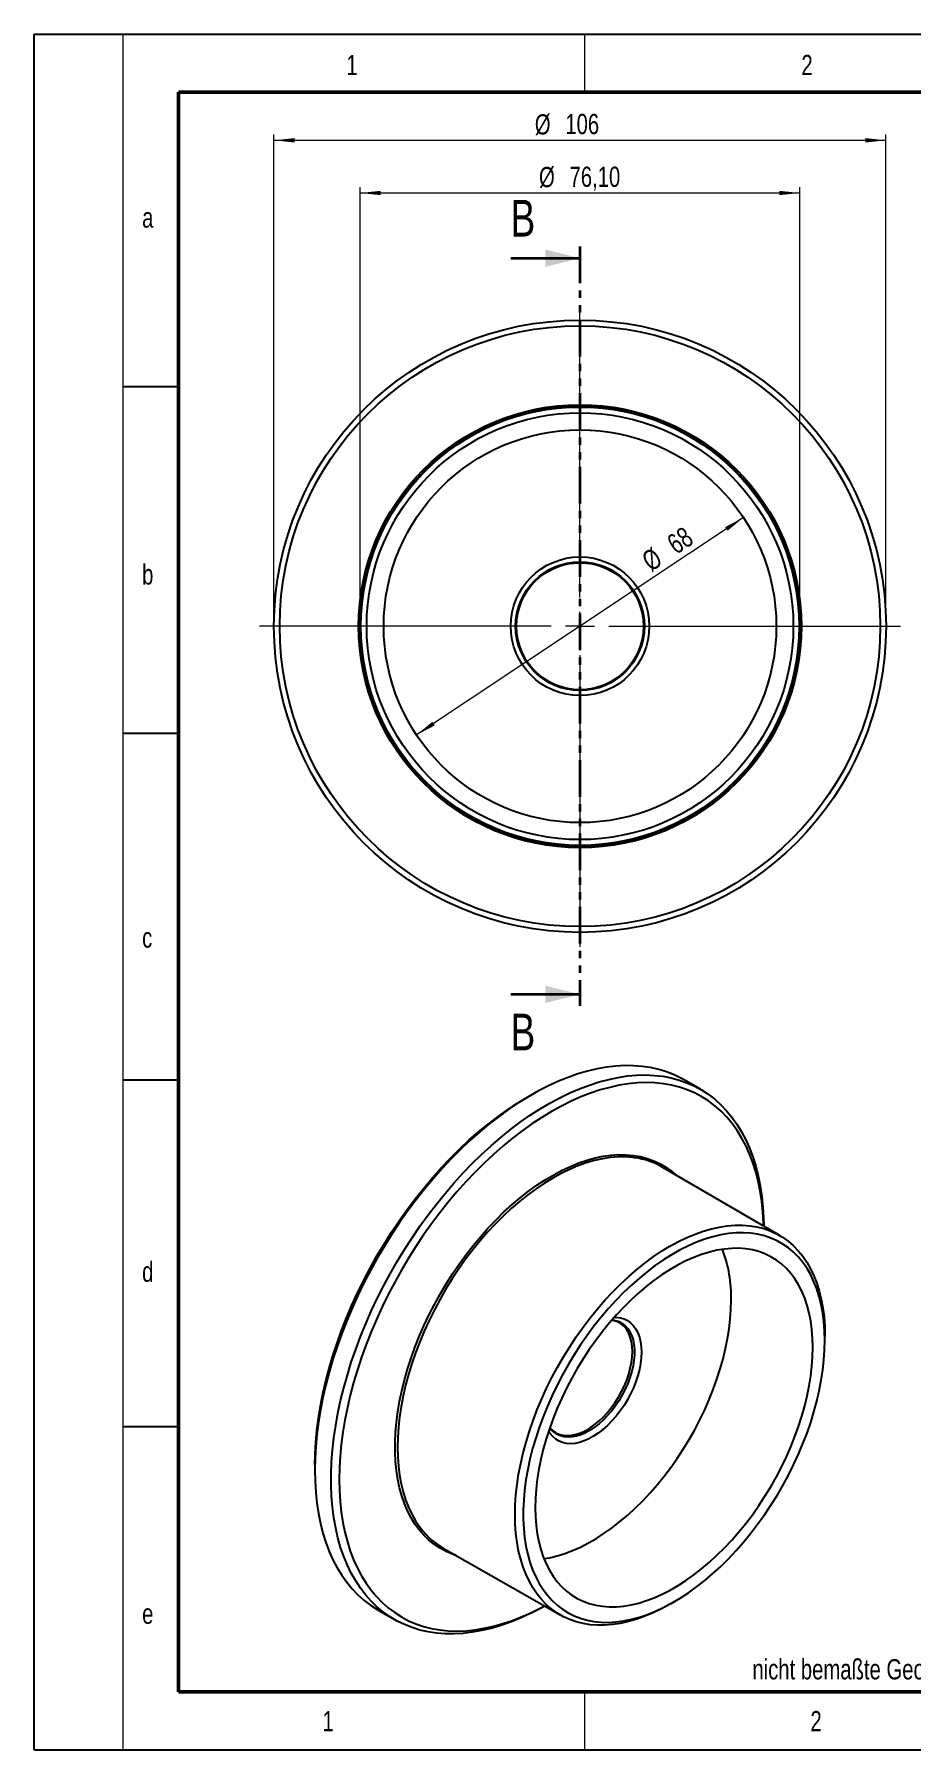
# Model space of a CAD drawing. Header units: millimetres. Extents: x 0 to 420, y 0 to 297.
# Drawn here: x 0 to 152, y 0 to 297 of the extents above; entities that cross this region are included whole.
import ezdxf

# ---------------------------------------------------------------- set-up
doc = ezdxf.new("R2010")
doc.units = ezdxf.units.MM
doc.linetypes.add('PHANTOM', pattern=[12.7, 6.35, -1.27, 1.27, -1.27, 1.27, -1.27])
doc.styles.add('SLDTEXTSTYLE2', font='TXT', dxfattribs={"width": 0.75})
doc.dimstyles.new('SLDDIMSTYLE1', dxfattribs={"dimtxt": 3.5, "dimasz": 3.556, "dimexe": 0, "dimexo": 0.0625, "dimgap": 0.875, "dimtad": 1, "dimrnd": 1e-09, "dimzin": 12, "dimdsep": 46, "dimtxsty": 'SLDTEXTSTYLE2', "dimsah": 1, "dimcen": 0, "dimadec": 0, "dimazin": 3, "dimtfac": 1, "dimtdec": 3, "dimtmove": 0, "dimatfit": 3, "dimfxl": 1, "dimfrac": 2, "dimtolj": 1, "dimtzin": 12, "dimarcsym": 0})
doc.dimstyles.new('SLDDIMSTYLE2', dxfattribs={"dimtxt": 3.5, "dimasz": 3.556, "dimexe": 0, "dimexo": 0.0625, "dimgap": 0.875, "dimtad": 1, "dimrnd": 1e-09, "dimzin": 12, "dimdsep": 46, "dimtxsty": 'SLDTEXTSTYLE2', "dimsah": 1, "dimcen": 0.09, "dimadec": 0, "dimazin": 3, "dimtfac": 1, "dimtdec": 3, "dimtofl": 0, "dimtmove": 0, "dimatfit": 3, "dimfxl": 1, "dimfrac": 2, "dimtolj": 1, "dimtzin": 12, "dimarcsym": 0})

# ---------------------------------------------------------------- blocks, each defined once
blk = doc.blocks.new('_D')
at = {"color": 7, "linetype": 'Continuous', "lineweight": 0}
blk.add_line((122.83, 213.34), (66.2, 175.69), dxfattribs=at)
at = {"color": 7, "linetype": 'Continuous', "lineweight": 18}
for points in [[(122.83, 213.34), (119.66, 211.69), (120.08, 211.06)], [(66.2, 175.69), (69.37, 177.34), (68.95, 177.98)]]:
    blk.add_solid(points, dxfattribs=at)
at = {"color": 7, "linetype": 'Continuous', "lineweight": 18, "char_height": 3.5, "attachment_point": 1, "rotation": 33.6196, "style": 'SLDTEXTSTYLE2'}
for s, insert in [('68', (109.24, 209.76)), ('%%c', (104.87, 206.79))]:
    blk.add_mtext(s, dxfattribs=dict(at, insert=insert))
blk = doc.blocks.new('_D_1')
at = {"color": 7, "linetype": 'Continuous', "lineweight": 0}
for p, q in [((56.46, 195.52), (56.46, 270.52)), ((132.56, 195.52), (132.56, 270.52)), ((56.46, 269.52), (132.56, 269.52))]:
    blk.add_line(p, q, dxfattribs=at)
at = {"color": 7, "linetype": 'Continuous', "lineweight": 18}
for points in [[(56.46, 269.52), (60.02, 269.14), (60.02, 269.9)], [(132.56, 269.52), (129.01, 269.9), (129.01, 269.14)]]:
    blk.add_solid(points, dxfattribs=at)
at = {"color": 7, "linetype": 'Continuous', "lineweight": 18, "char_height": 3.5, "attachment_point": 1, "style": 'SLDTEXTSTYLE2'}
for s, insert in [('%%c', (87.42, 274.03)), ('76,10', (92.7, 274.08))]:
    blk.add_mtext(s, dxfattribs=dict(at, insert=insert))
blk = doc.blocks.new('_D_2')
at = {"color": 7, "linetype": 'Continuous', "lineweight": 0}
for p, q in [((41.51, 195.52), (41.51, 279.64)), ((147.51, 195.52), (147.51, 279.64)), ((41.51, 278.64), (147.51, 278.64))]:
    blk.add_line(p, q, dxfattribs=at)
at = {"color": 7, "linetype": 'Continuous', "lineweight": 18}
for points in [[(41.51, 278.64), (45.07, 278.26), (45.07, 279.02)], [(147.51, 278.64), (143.96, 279.02), (143.96, 278.26)]]:
    blk.add_solid(points, dxfattribs=at)
at = {"color": 7, "linetype": 'Continuous', "lineweight": 18, "char_height": 3.5, "attachment_point": 1, "style": 'SLDTEXTSTYLE2'}
for s, insert in [('%%c', (86.69, 283.15)), ('106', (91.97, 283.21))]:
    blk.add_mtext(s, dxfattribs=dict(at, insert=insert))
blk = doc.blocks.new('SW_CENTERMARKSYMBOL_0')
at = {"color": 0, "linetype": 'Continuous', "lineweight": 18}
for p, q in [((0, 5), (0, 55.5)), ((-5, 0), (-55.5, 0)), ((0, 0), (-2.5, 0)), ((0, 0), (0, 2.5)), ((0, 0), (0, -2.5)), ((0, 0), (2.5, 0)), ((5, 0), (55.5, 0)), ((0, -5), (0, -55.5))]:
    blk.add_line(p, q, dxfattribs=at)

msp = doc.modelspace()

# ---------------------------------------------------------------- linework, layer by layer
at = {"color": 7, "linetype": 'Continuous', "lineweight": 25}
for p, q in [((0.00398, 0.02368), (0.00398, 296.99171)), ((0.00398, 296.99171), (419.97522, 296.99171)), ((15.33844, 235.99171), (25.00398, 235.99171)), ((15.33844, 175.99171), (25.00398, 175.99171)), ((15.33844, 115.99171), (25.00398, 115.99171)), ((115.38339, 114.3476), (112.55497, 115.98042)), ((86.05103, 113.35297), (85.34404, 112.9447)), ((129.11838, 89.03924), (108.87388, 100.84182)), ((101.30972, 73.97605), (101.18943, 74.04252)), ((136.92699, 70.65999), (136.93192, 71.47346)), ((15.33844, 55.99171), (25.00398, 55.99171)), ((90.31061, 54.92297), (90.34092, 54.90567)), ((48.58046, 49.26142), (48.58046, 48.44501)), ((70.82814, 34.93751), (91.17281, 23.30846)), ((59.55927, 24.17924), (62.3877, 22.54642)), ((110.2918, 25.32641), (110.99378, 25.73749)), ((0.00398, 0.02368), (419.97522, 0.02368))]:
    msp.add_line(p, q, dxfattribs=at)
at = {"color": 7, "linetype": 'Continuous', "lineweight": 18}
for p, q in [((15.33844, 296.99171), (15.33844, 0.02368)), ((95.30026, 296.99171), (95.30026, 286.99171)), ((95.30026, 10.02368), (95.30026, 0.02368))]:
    msp.add_line(p, q, dxfattribs=at)
at = {"color": 7, "linetype": 'Continuous', "lineweight": 50}
for p, q in [((25.00398, 10.02368), (25.00398, 286.99171)), ((25.00398, 286.99171), (409.97522, 286.99171)), ((25.00398, 10.02368), (409.97522, 10.02368))]:
    msp.add_line(p, q, dxfattribs=at)
at = {"color": 7, "linetype": 'PHANTOM', "lineweight": 35}
msp.add_line((94.51456, 260.23743), (94.51456, 128.79743), dxfattribs=at)
at = {"color": 7, "linetype": 'Continuous', "lineweight": 35}
for p, q in [((82.51456, 258.23743), (94.51456, 258.23743)), ((82.51456, 130.79743), (94.51456, 130.79743))]:
    msp.add_line(p, q, dxfattribs=at)
at = {"color": 7, "linetype": 'Continuous', "lineweight": 25, "flags": 128}
for points in [[(112.55497, 115.98042), (112.09746, 116.23556), (110.83443, 116.85233), (109.51929, 117.37074), (108.15482, 117.78969), (106.74386, 118.10831), (105.28941, 118.32592), (103.79451, 118.44207), (102.2623, 118.45651), (100.69602, 118.36922), (99.09895, 118.18037), (97.47446, 117.89037), (95.82595, 117.49982), (94.1569, 117.00955), (92.47081, 116.42058), (90.77124, 115.73415), (89.06176, 114.95172), (87.34595, 114.07492), (85.62743, 113.10559), (83.90982, 112.04579), (82.19673, 110.89772), (80.49175, 109.66382), (78.79847, 108.34667), (77.12046, 106.94905), (75.46125, 105.47388), (73.82432, 103.92429), (72.21311, 102.30352), (70.63102, 100.61498), (69.08137, 98.86223), (67.56742, 97.04894), (66.09235, 95.17894), (64.65927, 93.25616), (63.27119, 91.28463), (61.93103, 89.26852), (60.64161, 87.21204), (59.40564, 85.11954), (58.22571, 82.99541), (57.10431, 80.84412), (56.04381, 78.67019), (55.04642, 76.47819), (54.11425, 74.27274), (53.24925, 72.05847), (52.45325, 69.84004), (51.72792, 67.62212), (51.07478, 65.40936), (50.49521, 63.20643), (49.99043, 61.01795), (49.5615, 58.84852), (49.20932, 56.70272), (48.93463, 54.58505), (48.73801, 52.49996), (48.61987, 50.45185), (48.58046, 48.44501)], [(88.39975, 24.89354), (87.59672, 24.45192), (85.88091, 23.57512), (84.17142, 22.79268), (82.47185, 22.10626), (80.78577, 21.51729), (79.11672, 21.02702), (77.46821, 20.63647), (75.84371, 20.34647), (74.24664, 20.15762), (72.68036, 20.07033), (71.14816, 20.08477), (69.65326, 20.20092), (68.1988, 20.41853), (66.78785, 20.73715), (65.42337, 21.1561), (64.10823, 21.67451), (62.8452, 22.29128), (61.63694, 23.00511), (60.48597, 23.81451), (59.39473, 24.71777), (58.36552, 25.713), (57.40048, 26.79809), (56.50166, 27.97078), (55.67094, 29.22859), (54.91008, 30.56887), (54.22066, 31.98881), (53.60415, 33.48542), (53.06183, 35.05556), (52.59485, 36.69593), (52.20419, 38.40306), (51.89067, 40.17338), (51.65495, 42.00315), (51.49753, 43.88854), (51.41874, 45.82558), (51.41874, 47.81019), (51.49753, 49.8382), (51.65495, 51.90534), (51.89067, 54.00727), (52.20419, 56.13957), (52.59485, 58.29775), (53.06183, 60.47727), (53.60415, 62.67356), (54.22066, 64.88199), (54.91008, 67.09791), (55.67094, 69.31667), (56.50166, 71.5336), (57.40048, 73.74405), (58.36552, 75.94335), (59.39473, 78.12688), (60.48597, 80.29006), (61.63694, 82.42834), (62.8452, 84.53721), (64.10823, 86.61224), (65.42337, 88.64907), (66.78785, 90.64342), (68.1988, 92.59108), (69.65326, 94.48797), (71.14816, 96.3301), (72.68036, 98.11359), (74.24664, 99.83468), (75.84371, 101.48977), (77.46821, 103.07537), (79.11672, 104.58815), (80.78577, 106.02492), (82.47185, 107.38267), (84.17142, 108.65853), (85.88091, 109.84982), (87.59672, 110.95405), (89.31523, 111.96888), (91.03284, 112.89219), (92.74594, 113.72202), (94.45092, 114.45665), (96.14419, 115.09451), (97.8222, 115.63427), (99.48142, 116.0748), (101.11835, 116.41517), (102.72955, 116.65465), (104.31165, 116.79276), (105.8613, 116.82919), (107.37525, 116.76388), (108.85031, 116.59695), (110.28339, 116.32877), (111.67147, 115.95989), (113.01163, 115.49109), (114.30106, 114.92335), (115.53703, 114.25787), (116.71696, 113.49606), (117.83835, 112.6395), (118.89886, 111.69001), (119.89625, 110.64957), (120.82842, 109.52038), (121.69342, 108.30482), (122.48942, 107.00543), (123.21475, 105.62496), (123.86789, 104.1663), (124.44746, 102.63252), (124.95224, 101.02684), (125.38117, 99.35266), (125.73335, 97.61347), (126.00804, 95.81295), (126.20466, 93.95488), (126.3228, 92.04316), (126.35898, 90.64797)], [(48.58046, 49.26142), (48.61969, 51.24503), (48.73731, 53.2697), (48.93306, 55.33111), (49.20653, 57.42487), (49.55713, 59.54651), (49.98411, 61.6915), (50.48657, 63.85526), (51.06343, 66.03317), (51.71345, 68.22059), (52.43526, 70.41285), (53.22731, 72.60527), (54.08791, 74.79318), (55.01522, 76.97189), (56.00728, 79.13677), (57.06195, 81.28319), (58.17699, 83.40658), (59.35001, 85.50239), (60.57853, 87.56616), (61.8599, 89.59349), (63.19141, 91.58005), (64.5702, 93.52159), (65.99334, 95.41398), (67.45778, 97.25318), (68.96041, 99.03526), (70.49802, 100.75642), (72.06732, 102.41298), (73.66496, 104.00141), (75.28755, 105.51833), (76.9316, 106.96049), (78.59362, 108.32481), (80.27007, 109.60839), (81.95735, 110.80848), (83.65187, 111.92253), (85.34404, 112.9447)], [(126.3421, 90.65781), (126.32297, 91.20372), (126.20535, 93.09259), (126.0096, 94.928), (125.73613, 96.70602), (125.38554, 98.42287), (124.95855, 100.07487), (124.4561, 101.65851), (123.87924, 103.1704), (123.22921, 104.60732), (122.50741, 105.96619), (121.71536, 107.24414), (120.85476, 108.43841), (119.92744, 109.54647), (118.93539, 110.56595), (117.88072, 111.49467), (116.76568, 112.33066), (115.59265, 113.07213), (114.36414, 113.71749), (113.08276, 114.26537), (111.75126, 114.71461), (110.37247, 115.06423), (108.94933, 115.3135), (107.48488, 115.46188), (105.98225, 115.50906), (104.44465, 115.45494), (102.87535, 115.29963), (101.2777, 115.04346), (99.65512, 114.68698), (98.01106, 114.23095), (96.34904, 113.67634), (94.6726, 113.02435), (92.98532, 112.27635), (91.2908, 111.43394), (89.59265, 110.49893), (87.89451, 109.4733), (86.19999, 108.35926), (84.51271, 107.15916), (82.83627, 105.87559), (81.17424, 104.51126), (79.53019, 103.0691), (77.9076, 101.55219), (76.30996, 99.96376), (74.74066, 98.30719), (73.20305, 96.58604), (71.70042, 94.80396), (70.23598, 92.96476), (68.81284, 91.07237), (67.43405, 89.13083), (66.10254, 87.14427), (64.82117, 85.11694), (63.59265, 83.05317), (62.41963, 80.95735), (61.30459, 78.83397), (60.24992, 76.68755), (59.25787, 74.52267), (58.33055, 72.34395), (57.46995, 70.15605), (56.6779, 67.96363), (55.95609, 65.77137), (55.30607, 63.58395), (54.72921, 61.40603), (54.22675, 59.24227), (53.79977, 57.09728), (53.44917, 54.97565), (53.1757, 52.88189), (52.97995, 50.82047), (52.86233, 48.7958), (52.8231, 46.8122), (52.86233, 44.87389), (52.97995, 42.98502), (53.1757, 41.14961), (53.44917, 39.37159), (53.79977, 37.65475), (54.22675, 36.00274), (54.72921, 34.41911), (55.30607, 32.90722), (55.95609, 31.4703), (56.6779, 30.11142), (57.46995, 28.83348), (58.33055, 27.6392), (59.25787, 26.53115), (60.24992, 25.51167), (61.30459, 24.58294), (62.41963, 23.74695), (63.59265, 23.00549), (64.82117, 22.36012), (66.10254, 21.81224), (67.43405, 21.36301), (68.81284, 21.01338), (70.23598, 20.76411), (71.70042, 20.61573), (73.20305, 20.56855), (74.74066, 20.62267), (76.30996, 20.77799), (77.9076, 21.03416), (79.53019, 21.39063), (81.17424, 21.84666), (82.83627, 22.40127), (84.51271, 23.05327), (86.19999, 23.80127), (87.89451, 24.64367), (88.38279, 24.90324)], [(83.26492, 40.71004), (83.30428, 42.41035), (83.42222, 44.15111), (83.61842, 45.92721), (83.89228, 47.73344), (84.24301, 49.56451), (84.66959, 51.41505), (85.17075, 53.27962), (85.74503, 55.15277), (86.39074, 57.02898), (87.10599, 58.90277), (87.88869, 60.76863), (88.73653, 62.6211), (89.64702, 64.45473), (90.61751, 66.26416), (91.64514, 68.04406), (92.7269, 69.78923), (93.85961, 71.49454), (95.03995, 73.15499), (96.26447, 74.76572), (97.52956, 76.32199), (98.83152, 77.81924), (100.16653, 79.25308), (101.53067, 80.6193), (102.91994, 81.9139), (104.33027, 83.13308), (105.75752, 84.27326), (107.19751, 85.33111), (108.646, 86.3035), (110.09875, 87.18761), (111.55151, 87.98082), (113, 88.68082), (114.43999, 89.28554), (115.86724, 89.79323), (117.27756, 90.20238), (118.66684, 90.5118), (120.03098, 90.72058), (121.36599, 90.82811), (122.66795, 90.83407), (123.93304, 90.73844), (125.15755, 90.54151), (126.3379, 90.24386), (127.47061, 89.84635), (128.55237, 89.35015), (129.58, 88.75672), (130.55048, 88.0678), (131.46098, 87.2854), (132.30882, 86.41183), (133.09152, 85.44965), (133.80677, 84.40167), (134.45248, 83.27098), (135.02676, 82.06089), (135.52792, 80.77494), (135.95449, 79.41691), (136.30523, 77.99079), (136.57909, 76.50075), (136.77529, 74.95117), (136.89323, 73.3466), (136.93259, 71.69173), (136.93192, 71.47346)], [(136.92763, 70.87247), (136.88865, 72.49722), (136.77183, 74.07212), (136.57752, 75.59247), (136.3063, 77.05373), (135.95897, 78.45154), (135.53657, 79.78173), (135.04037, 81.04032), (134.47184, 82.22356), (133.83269, 83.32793), (133.12481, 84.35011), (132.35032, 85.28707), (131.51154, 86.13601), (130.61097, 86.89439), (129.65128, 87.55996), (128.63536, 88.13071), (127.56622, 88.60496), (126.44707, 88.98128), (125.28123, 89.25855), (124.0722, 89.43595), (122.82357, 89.51295), (121.53908, 89.48931), (120.22256, 89.3651), (118.87793, 89.1407), (117.50921, 88.81678), (116.12049, 88.3943), (114.71591, 87.87453), (113.29965, 87.25901), (111.87596, 86.54958), (110.44907, 85.74837), (109.02324, 84.85775), (107.60274, 83.88039), (106.19179, 82.81921), (104.79462, 81.67736), (103.41538, 80.45827), (102.05821, 79.16557), (100.72713, 77.80311), (99.42614, 76.37497), (98.15911, 74.8854), (96.92982, 73.33885), (95.74194, 71.73993), (94.59902, 70.09342), (93.50447, 68.40424), (92.46155, 66.67741), (91.47338, 64.9181), (90.5429, 63.13156), (89.6729, 61.32311), (88.86596, 59.49816), (88.1245, 57.66215), (87.45073, 55.82057), (86.84667, 53.9789), (86.3141, 52.14264), (85.85463, 50.31727), (85.46963, 48.50825), (85.16024, 46.72096), (84.92738, 44.96075), (84.77176, 43.23287), (84.69383, 41.54247), (84.69383, 39.89459), (84.77176, 38.29417), (84.92738, 36.74596), (85.16024, 35.2546), (85.46963, 33.82454), (85.85463, 32.46003), (86.3141, 31.16516), (86.84667, 29.94378), (87.45073, 28.79955), (88.1245, 27.73588), (88.86596, 26.75594), (89.6729, 25.86266), (90.5429, 25.0587), (91.47338, 24.34646), (92.46155, 23.72807), (93.50447, 23.20538), (94.59902, 22.77993), (95.74194, 22.45301), (96.92982, 22.22559), (98.15911, 22.09835), (99.42614, 22.07166), (100.72713, 22.14561), (102.05821, 22.31998), (103.41538, 22.59424), (104.79462, 22.96758), (106.19179, 23.43888), (107.60274, 24.00674), (109.02324, 24.66946), (110.44907, 25.42507), (111.87596, 26.2713), (113.29965, 27.20564), (114.71591, 28.22529), (116.12049, 29.32721), (117.50921, 30.50812), (118.87793, 31.76448), (120.22256, 33.09256), (121.53908, 34.48838), (122.82357, 35.94778), (124.0722, 37.46641), (125.28123, 39.03973), (126.44707, 40.66305), (127.56622, 42.33152), (128.63536, 44.04016), (129.65128, 45.78388), (130.61097, 47.55747), (131.51154, 49.35563), (132.35032, 51.17301), (133.12481, 53.00417), (133.83269, 54.84366), (134.47184, 56.68597), (135.04037, 58.52562), (135.53657, 60.35712), (135.95897, 62.17499), (136.3063, 63.97382), (136.57752, 65.74823), (136.77183, 67.49293), (136.88865, 69.20271), (136.92763, 70.87247)], [(134.84749, 69.67162), (134.80828, 71.23391), (134.69078, 72.74583), (134.49537, 74.20245), (134.22269, 75.59903), (133.87363, 76.931), (133.44933, 78.19402), (132.95117, 79.38397), (132.38078, 80.49697), (131.74001, 81.5294), (131.03096, 82.47787), (130.25594, 83.3393), (129.41748, 84.11089), (128.51831, 84.7901), (127.56137, 85.37473), (126.54978, 85.86287), (125.48683, 86.25293), (124.37599, 86.54363), (123.22089, 86.73403), (122.0253, 86.8235), (120.79311, 86.81176), (119.52835, 86.69884), (118.23513, 86.48511), (116.91768, 86.17127), (115.5803, 85.75834), (114.22734, 85.24767), (112.86322, 84.64092), (111.49239, 83.94008), (110.11932, 83.14742), (108.74849, 82.26554), (107.38438, 81.29731), (106.03142, 80.24589), (104.69403, 79.11471), (103.37658, 77.90746), (102.08337, 76.62807), (100.8186, 75.28072), (99.58641, 73.86981), (98.39082, 72.39993), (97.23572, 70.87588), (96.12489, 69.30264), (95.06194, 67.68533), (94.05034, 66.02922), (93.0934, 64.33973), (92.19423, 62.62236), (91.35577, 60.88271), (90.58075, 59.12646), (89.8717, 57.35933), (89.23094, 55.5871), (88.66054, 53.81553), (88.16238, 52.05042), (87.73808, 50.29751), (87.38902, 48.56253), (87.11634, 46.85112), (86.92094, 45.16889), (86.80344, 43.5213), (86.76423, 41.91375), (86.80344, 40.35146), (86.92094, 38.83954), (87.11634, 37.38292), (87.38902, 35.98634), (87.73808, 34.65437), (88.16238, 33.39135), (88.66054, 32.2014), (89.23094, 31.0884), (89.8717, 30.05597), (90.58075, 29.1075), (91.35577, 28.24607), (92.19423, 27.47448), (93.0934, 26.79527), (94.05034, 26.21064), (95.06194, 25.7225), (96.12489, 25.33244), (97.23572, 25.04174), (98.39082, 24.85134), (99.58641, 24.76187), (100.8186, 24.77361), (102.08337, 24.88653), (103.37658, 25.10026), (104.69403, 25.4141), (106.03142, 25.82703), (107.38438, 26.3377), (108.74849, 26.94445), (110.11932, 27.64529), (111.49239, 28.43795), (112.86322, 29.31983), (114.22734, 30.28806), (115.5803, 31.33948), (116.91768, 32.47066), (118.23513, 33.67791), (119.52835, 34.9573), (120.79311, 36.30465), (122.0253, 37.71556), (123.22089, 39.18544), (124.37599, 40.70949), (125.48683, 42.28273), (126.54978, 43.90004), (127.56137, 45.55615), (128.51831, 47.24564), (129.41748, 48.96301), (130.25594, 50.70266), (131.03096, 52.45891), (131.74001, 54.22604), (132.38078, 55.99827), (132.95117, 57.76984), (133.44933, 59.53495), (133.87363, 61.28786), (134.22269, 63.02285), (134.49537, 64.73425), (134.69078, 66.41648), (134.80828, 68.06407), (134.84749, 69.67162)], [(88.27616, 33.09669), (89.23445, 33.26434), (90.5519, 33.57818), (91.88928, 33.99111), (93.24224, 34.50178), (94.60636, 35.10853), (95.97719, 35.80937), (97.35026, 36.60203), (98.72108, 37.48391), (100.0852, 38.45214), (101.43816, 39.50356), (102.77554, 40.63474), (104.09299, 41.84199), (105.38621, 43.12138), (106.65098, 44.46873), (107.88316, 45.87964), (109.07876, 47.34952), (110.23386, 48.87357), (111.34469, 50.44681), (112.40764, 52.06413), (113.41924, 53.72023), (114.37618, 55.40972), (115.27535, 57.12709), (116.11381, 58.86674), (116.88883, 60.62299), (117.59788, 62.39012), (118.23864, 64.16235), (118.80904, 65.93392), (119.3072, 67.69903), (119.7315, 69.45194), (120.08056, 71.18693), (120.35323, 72.89833), (120.54864, 74.58056), (120.66614, 76.22815), (120.70535, 77.8357)], [(100.48743, 74.91137), (100.78743, 74.9009), (101.48391, 74.8034), (102.13539, 74.60463), (102.73578, 74.30645), (103.27948, 73.91163), (103.76141, 73.42387), (104.17706, 72.84771), (104.52257, 72.18855), (104.79471, 71.45252), (104.99092, 70.64651), (105.10939, 69.77804), (105.149, 68.85522)], [(105.149, 68.85522), (105.10939, 67.88666), (104.99092, 66.88141), (104.79471, 65.84885), (104.52257, 64.79863), (104.17706, 63.74054), (103.76141, 62.68448), (103.27948, 61.64029), (102.73578, 60.61773), (102.13539, 59.62635), (101.48391, 58.6754), (100.78743, 57.77376), (100.05244, 56.92985), (99.28582, 56.15155), (98.49471, 55.44613), (97.68651, 54.82016), (96.86876, 54.2795), (96.04909, 53.8292), (95.23516, 53.47345), (94.43458, 53.21558), (93.6548, 53.05801), (92.90312, 53.00219), (92.18655, 53.04864), (91.51178, 53.19695), (90.88511, 53.44572), (90.3124, 53.79262), (89.79898, 54.23443), (89.34967, 54.76701), (89.08944, 55.16732)], [(48.58046, 48.44501), (48.61987, 46.48367), (48.73801, 44.57196), (48.93463, 42.71389), (49.20932, 40.91337), (49.5615, 39.17418), (49.99043, 37.49999), (50.49521, 35.89432), (51.07478, 34.36054), (51.72792, 32.90188), (52.45325, 31.52141), (53.24925, 30.22202), (54.11425, 29.00645), (55.04642, 27.87727), (56.04381, 26.83683), (57.10431, 25.88734), (58.22571, 25.03078), (59.40564, 24.26896), (59.55927, 24.17924)], [(110.2918, 25.32641), (110.09875, 25.21417), (108.646, 24.42095), (107.19751, 23.72096), (105.75752, 23.11623), (104.33027, 22.60855), (102.91994, 22.19939), (101.53067, 21.88997), (100.16653, 21.68119), (98.83152, 21.57367), (97.52956, 21.56771), (96.26447, 21.66333), (95.03995, 21.86026), (93.85961, 22.15792), (92.7269, 22.55543), (91.64514, 23.05162), (90.61751, 23.64505), (89.64702, 24.33398), (88.73653, 25.11637), (87.88869, 25.98994), (87.10599, 26.95212), (86.39074, 28.0001), (85.74503, 29.13079), (85.17075, 30.34089), (84.66959, 31.62683), (84.24301, 32.98486), (83.89228, 34.41098), (83.61842, 35.90102), (83.42222, 37.4506), (83.30428, 39.05518), (83.26492, 40.71004)]]:
    msp.add_lwpolyline(points, dxfattribs=at)
at = {"color": 8, "linetype": 'Continuous', "lineweight": 25, "flags": 128}
for points in [[(73.01186, 33.68929), (72.44275, 33.8828), (71.34001, 34.34418), (70.28989, 34.90272), (69.29543, 35.55679), (68.35949, 36.30452), (67.48477, 37.14374), (66.6738, 38.07204), (65.9289, 39.08675), (65.25224, 40.18493), (64.64575, 41.36342), (64.11119, 42.61883), (63.6501, 43.94753), (63.26381, 45.34568), (62.95344, 46.80927), (62.71987, 48.33407), (62.56378, 49.91568), (62.48562, 51.54955), (62.48562, 53.23096), (62.56378, 54.95506), (62.71987, 56.71689), (62.95344, 58.51136), (63.26381, 60.3333), (63.6501, 62.17746), (64.11119, 64.03852), (64.64575, 65.91111), (65.25224, 67.78983), (65.9289, 69.66928), (66.6738, 71.54402), (67.48477, 73.40866), (68.35949, 75.25781), (69.29543, 77.08615), (70.28989, 78.88841), (71.34001, 80.65938), (72.44275, 82.39396), (73.59495, 84.08716), (74.79326, 85.73408), (76.03425, 87.32998), (77.31433, 88.87026), (78.62981, 90.35048), (79.9769, 91.76637), (81.35172, 93.11385), (82.75029, 94.38902), (84.1686, 95.58823), (85.60254, 96.708), (87.04799, 97.74511), (88.50077, 98.69657), (89.9567, 99.55963), (91.41158, 100.33181), (92.86122, 101.01089), (94.30144, 101.59489), (95.72807, 102.08215), (97.13702, 102.47125), (98.52422, 102.76107), (99.88566, 102.95078), (101.21743, 103.03983), (102.51567, 103.02796), (103.77666, 102.91521), (104.99675, 102.7019), (106.17243, 102.38865), (107.30031, 101.97636), (108.37713, 101.46621), (109.39978, 100.85969), (110.36533, 100.15854), (111.04686, 99.57497)], [(103.93438, 102.5127), (103.67485, 102.54551), (102.40642, 102.64139), (101.10102, 102.63541), (99.76249, 102.5276), (98.39475, 102.31827), (97.00181, 102.00803), (95.58775, 101.5978), (94.15674, 101.08877), (92.71295, 100.48245), (91.26063, 99.78061), (89.80404, 98.9853), (88.34746, 98.09886), (86.89514, 97.1239), (85.45135, 96.06326), (84.02033, 94.92007), (82.60628, 93.69767), (81.21334, 92.39965), (79.8456, 91.02982), (78.50706, 89.5922), (77.20167, 88.09099), (75.93324, 86.53061), (74.70549, 84.91564), (73.52203, 83.2508), (72.38633, 81.54099), (71.30171, 79.79121), (70.27137, 78.00661), (69.29832, 76.19241), (68.38542, 74.35393), (67.53534, 72.49658), (66.75058, 70.62579), (66.03344, 68.74706), (65.38602, 66.86588), (64.81023, 64.9878), (64.30774, 63.1183), (63.88005, 61.26288), (63.52839, 59.42697), (63.2538, 57.61597), (63.05709, 55.83518), (62.93883, 54.08983), (62.89937, 52.38503), (62.93883, 50.7258), (63.05709, 49.11698), (63.2538, 47.56331), (63.52839, 46.06934), (63.88005, 44.63946), (64.30774, 43.27784), (64.81023, 41.9885), (65.38602, 40.77521), (66.03344, 39.64154), (66.37521, 39.11764)], [(100.08591, 74.45395), (100.66108, 74.35112), (101.2754, 74.14003), (101.83788, 73.83121), (102.34295, 73.42771), (102.78557, 72.93354), (103.16136, 72.35363), (103.46657, 71.69372), (103.69817, 70.96039), (103.85386, 70.16091), (103.9321, 69.30323), (103.9321, 68.39589), (103.85386, 67.44788), (103.69817, 66.46865), (103.46657, 65.46791), (103.16136, 64.45562), (102.78557, 63.44183), (102.34295, 62.43662), (101.83788, 61.44998), (101.2754, 60.49172), (100.66108, 59.57136), (100.00103, 58.69805), (99.30182, 57.88046), (98.57039, 57.12672), (97.81402, 56.44433), (97.04021, 55.84006), (96.25666, 55.31993), (95.47117, 54.88909), (94.69152, 54.55183), (93.92548, 54.31151), (93.18065, 54.17051), (92.46444, 54.13023), (91.78397, 54.19107), (91.14599, 54.35243), (90.55685, 54.61271), (90.02241, 54.96932), (89.54798, 55.41871), (89.28476, 55.74378)], [(90.34092, 54.90567), (90.45126, 54.84583), (91.0491, 54.5983), (91.69579, 54.45186), (92.38471, 54.408), (93.10877, 54.46719), (93.86055, 54.6288), (94.63234, 54.89119), (95.41621, 55.25166), (96.20413, 55.70652), (96.988, 56.25109), (97.75979, 56.87978), (98.51157, 57.58616), (99.23563, 58.36296), (99.92454, 59.20221), (100.57123, 60.09531), (101.16907, 61.03309), (101.71192, 62.00593), (102.19421, 63.00384), (102.61099, 64.01659), (102.95798, 65.03377), (103.23163, 66.04497), (103.42912, 67.03979), (103.54843, 68.00803), (103.58834, 68.93976), (103.54843, 69.82541), (103.42912, 70.65589), (103.23163, 71.4227), (102.95798, 72.11794), (102.61099, 72.7345), (102.19421, 73.26604), (101.71192, 73.70712), (101.30972, 73.97605)]]:
    msp.add_lwpolyline(points, dxfattribs=at)
at = {"color": 7, "linetype": 'Continuous', "lineweight": 25}
for radius in [53, 52, 38.34895, 38.04896, 37.94877, 36.94177, 34, 12, 11.14645, 11]:
    msp.add_circle((94.51456, 194.51743), radius, dxfattribs=at)
for centre, radius, start, end in [((102.22356, 89.31856), 13.30459, 60.0098114, 82.6119702), ((97.34893, 78.36875), 23.3625, 358.6926044, 20.7680562), ((77.62574, 46.64053), 13.53396, 213.7694674, 239.8502142)]:
    msp.add_arc(centre, radius, start, end, dxfattribs=at)
for points, knots in [([(100.05542, 74.39566), (100.19746, 74.37292), (100.53645, 74.31863), (100.91445, 74.19028), (101.13568, 74.06118), (101.19487, 74.02664)], [0, 0, 0, 0, 0.345634714, 0.824930446, 1, 1, 1, 1]), ([(90.34261, 54.9144), (90.30451, 54.93289), (90.09351, 55.03527), (89.76298, 55.31238), (89.46372, 55.58359), (89.33776, 55.76585), (89.3307, 55.77606)], [0, 0, 0, 0, 0.096772224, 0.535792393, 0.973996895, 1, 1, 1, 1])]:
    msp.add_open_spline(points, degree=3, knots=knots, dxfattribs=at)
at = {"color": 7, "linetype": 'Continuous', "lineweight": 35}
for points in [[(94.51456, 258.23743), (88.51456, 259.73743), (88.51456, 256.73743)], [(94.51456, 130.79743), (88.51456, 132.29743), (88.51456, 129.29743)]]:
    msp.add_solid(points, dxfattribs=at)

# ---------------------------------------------------------------- block references
at = {"color": 7, "linetype": 'Continuous', "lineweight": 0}
msp.add_blockref('SW_CENTERMARKSYMBOL_0', (94.51456, 194.51743), dxfattribs=at)

# ---------------------------------------------------------------- texts
at = {"color": 7, "linetype": 'Continuous', "lineweight": 0, "char_height": 3.5, "attachment_point": 1, "style": 'SLDTEXTSTYLE2'}
for s, insert in [('1', (54.04538, 293.43614)), ('2', (132.85921, 293.43614)), ('a', (18.67859, 267.0172)), ('b', (18.67859, 205.23126)), ('c', (18.67859, 142.37389)), ('d', (18.67859, 84.51654)), ('e', (18.67859, 25.30736)), ('nicht bemaßte Geometrien laut 3D-Modell', (124.3736, 15.69259)), ('1', (49.9256, 6.72208)), ('2', (134.42271, 6.72208))]:
    msp.add_mtext(s, dxfattribs=dict(at, insert=insert))
at = {"color": 7, "linetype": 'Continuous', "char_height": 6.35, "attachment_point": 1, "style": 'SLDTEXTSTYLE2'}
for insert in [(82.51456, 268.32529), (82.51456, 127.43817)]:
    msp.add_mtext('B', dxfattribs=dict(at, insert=insert))

# ---------------------------------------------------------------- dimensions: what is measured, and where the dimension line sits
at = {"color": 7, "linetype": 'Continuous', "lineweight": 18}
for base, p1, p2, picture, middle in [((147.51456, 278.6404), (41.51456, 194.51743), (147.51456, 194.51743), '_D_2', (93.2079, 278.6404)), ((132.56456, 269.51743), (56.46456, 194.51743), (132.56456, 194.51743), '_D_1', (95.8785, 269.51743))]:
    dim = msp.add_linear_dim(base=base, p1=p1, p2=p2, text='%%c<>', dimstyle='SLDDIMSTYLE2', dxfattribs=at)
    dim.commit()
    dim.dimension.update_dxf_attribs({"geometry": picture, "text_midpoint": middle, "dimtype": 160})
dim = msp.add_diameter_dim_2p(p1=(122.82745, 213.34241), p2=(66.20166, 175.69245), dimstyle='SLDDIMSTYLE1', dxfattribs=at)
dim.commit()
dim.dimension.update_dxf_attribs({"geometry": '_D', "text_midpoint": (111.86108, 206.05098), "dimtype": 163})

doc.saveas('drawing.dxf')
